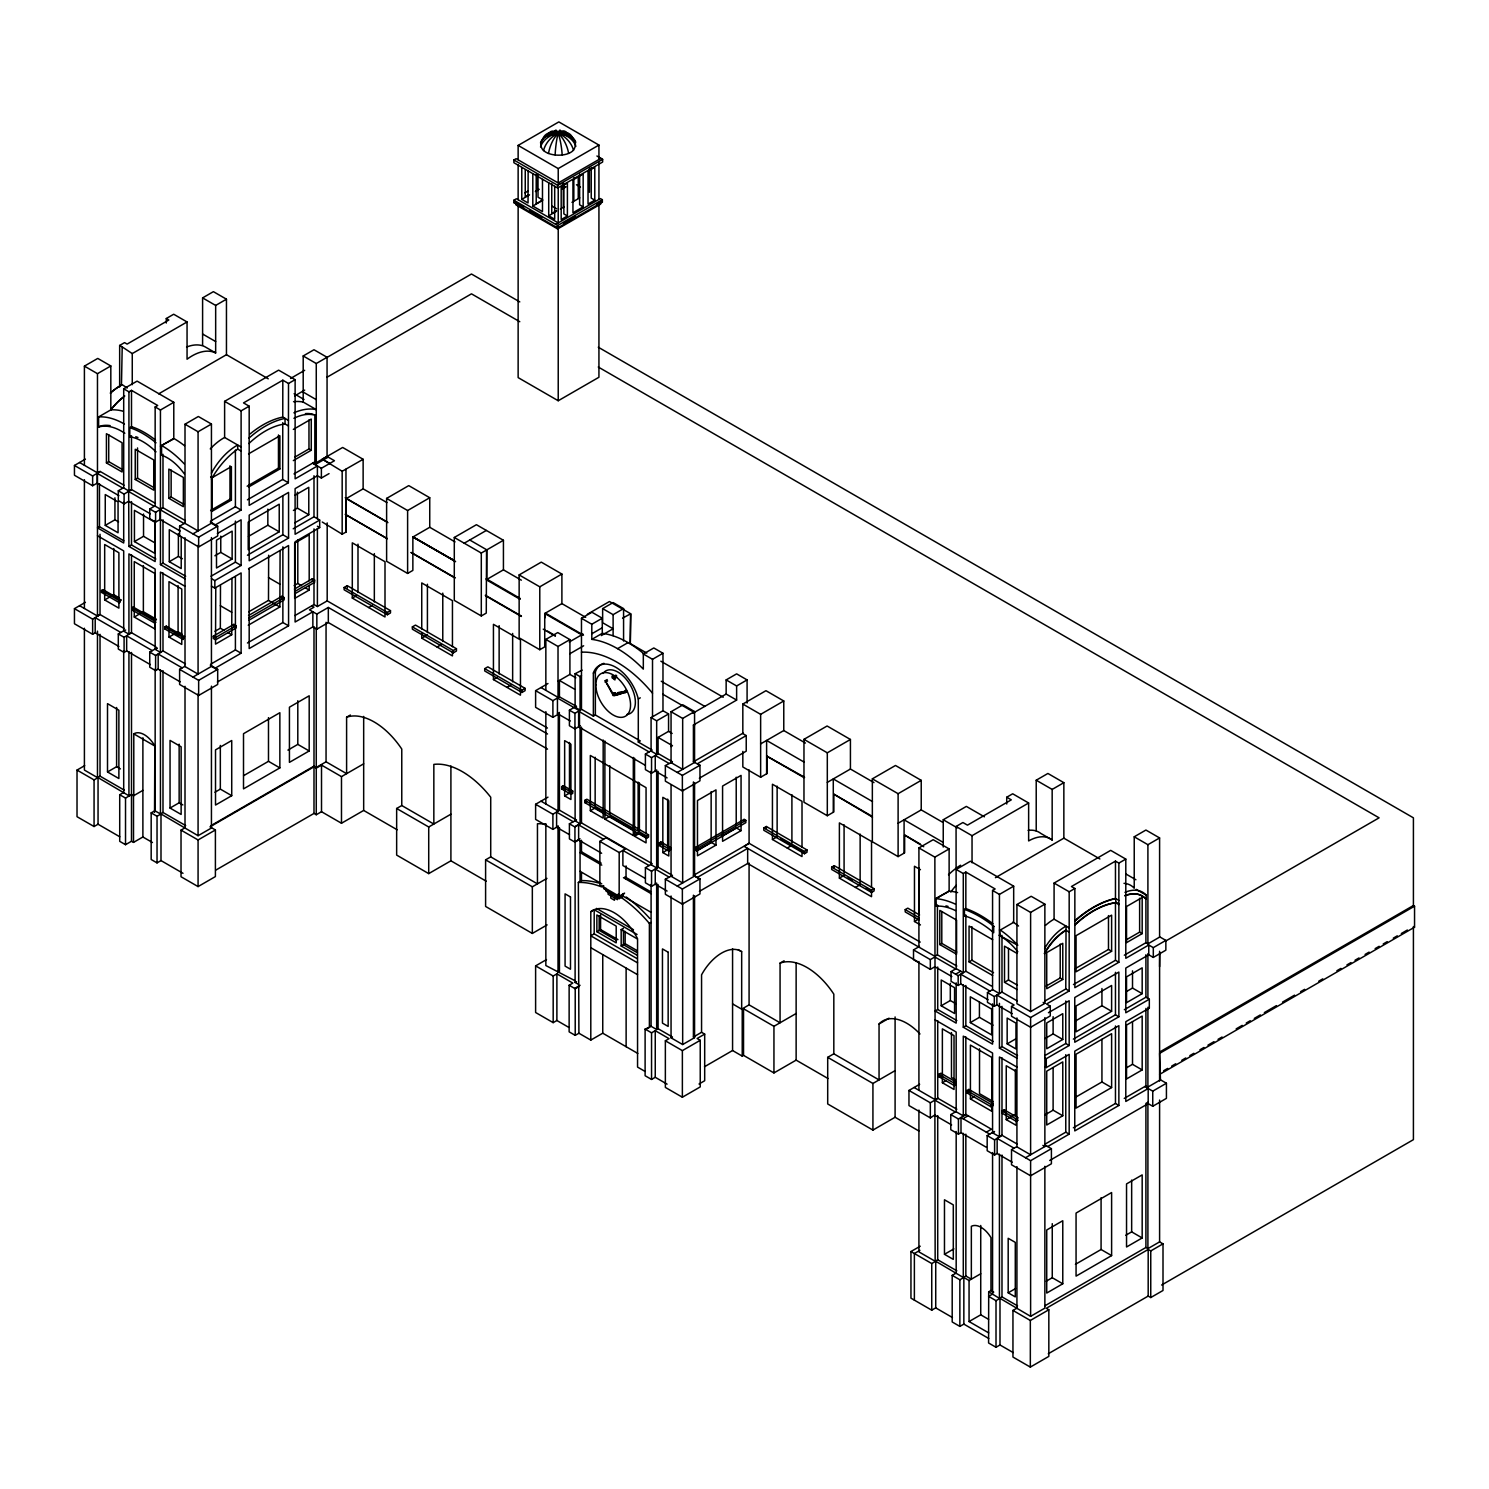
<?xml version="1.0" encoding="UTF-8"?>
<svg xmlns="http://www.w3.org/2000/svg" width="1489" height="1489" viewBox="0 0 1489 1489"><rect width="100%" height="100%" fill="white"/><g stroke="black" fill="none" stroke-linecap="round" stroke-linejoin="round"><path stroke-width="1.5" d="M429.744 527.292L429.744 497.735L408.749 485.619L386.619 498.406L386.619 561.297L407.614 573.433L412.862 570.399L412.862 537.045L429.744 527.292L455.038 541.903M999.547 929.62L1000.292 936.339L1001.985 935.353L1001.985 992.102L1017.285 1000.943M247.416 499.82L282.668 479.458L282.761 422.653M288.457 420.382L282.761 417.088L282.817 380.198L288.512 383.473L295.12 379.658L295.12 478.844L317.399 465.983L317.399 518.768M288.438 425.947L285.032 423.974L285.032 418.409A89.34 51.575 -60 0 0 248.961 438.138M282.817 380.198L243.507 402.905L249.184 406.181L249.184 505.367L288.363 482.752L288.512 383.473M215.775 587.746L215.514 644.123L231.726 634.761L231.968 578.402M214.937 631.317L220.335 628.209L220.484 585.382M248.737 611.811L268.485 600.402L268.653 555.229M248.272 625.212L279.858 606.972L280.1 550.614M1159.596 966.677L1159.726 952.96M614.287 693.018L615.646 695.009M624.896 692.255C623.482 692.888 607.475 699.123 614.38 692.813M616.074 694.6L615.646 693.148L613.189 693.893L605.204 680.696L612.388 693.967M542.852 139.054C532.876 155.117 564.778 159.863 573.488 150.184C583.465 134.103 551.563 129.375 542.852 139.054A18.817 12.992 47.5 0 1 558.17 133.452A18.817 8.19 -70 0 1 567.83 135.778M616.614 677.234L613.542 679.077L614.994 679.915L614.994 677.514L613.505 676.657L613.84 677.663L616.614 676.248M503.431 540.284L476.424 524.705L454.294 537.473L454.294 600.383L481.301 615.962L486.27 613.096L486.549 550.018L503.431 540.284L503.431 569.84L486.829 579.426L486.829 549.869L469.761 540.004L464.233 543.206M119.66 386.972L119.66 345.448L124.555 342.619L127.123 344.089L168.834 320.005L166.284 318.534L166.284 323.039M166.284 318.534L173.692 314.235L187.056 321.959L187.056 359.221A48.895 28.235 -60 0 1 215.663 352.949L215.663 305.431L202.597 297.893L202.597 345.262M84.408 465.294L84.408 366.126L97.753 358.421L110.819 365.959L110.819 409.866L98.609 416.92L98.609 427.045A53.436 30.841 60 0 1 124.834 433.262M202.597 297.893L213.392 291.658L226.458 299.196L226.458 354.698L158.672 393.841M84.408 366.126L97.474 373.665L110.819 365.959M132.26 384.683L132.26 353.582L187.056 321.959M215.663 305.431L226.458 299.196M518.135 159.826L518.135 145.419L558.84 121.912L598.932 145.066L598.932 159.472M121.465 385.111A52.078 30.059 -60 0 0 110.279 393.17A52.189 30.562 -60.4 0 1 121.465 385.111L122.21 346.918L119.66 345.448M596.921 156.01L602.636 159.323L602.636 162.022L557.668 187.986L513.873 162.71L513.873 159.993L516.143 158.672L559.938 183.966M123.699 487.983L123.699 388.815L137.1 381.128L173.785 402.309L173.785 438.436L160.44 446.142M123.699 388.815L128.929 391.83L131.497 390.36L157.704 405.492L155.154 406.962L155.154 506.148M98.609 427.045L100.024 426.226A53.436 30.841 60 0 1 110.205 425.631M518.135 145.419L558.226 168.573L598.932 145.066M524.873 192.863L528.148 190.964M557.668 227.929L513.873 202.634L513.873 200.215L516.422 198.744L558.226 222.885L558.226 188.023M513.873 202.634L515.864 202.467L515.864 204.793L557.668 228.934L600.644 204.123L600.644 201.797L596.735 204.049M528.521 194.966L525.245 196.846L525.245 170.1M521.783 167.494L521.783 199.358L529.526 194.873M535.351 191.523L539.223 189.271M156.01 451.856A55.019 31.772 60 0 0 129.785 436.724L129.785 427.659L131.497 426.673A86.474 49.919 60 0 1 155.545 440.074M155.154 406.962L160.44 410.015L173.785 402.309M600.923 158.337L558.226 182.979L558.226 168.573M513.873 159.993L557.668 185.287L602.636 159.323M118.897 495.651L97.194 483.125L92.634 485.749L74.45 475.252L74.45 465.461L85.413 459.133M129.785 436.724L131.497 435.737L131.497 489.527L155.433 503.356M565.727 186.721L562.377 188.656L562.377 184.096M532.801 173.859L532.801 206.04L542.499 200.438M561.874 189.252L565.764 187.018M106.426 462.93L122.079 471.976L122.079 442.736L106.426 433.708L106.426 462.93L108.716 461.627L122.396 469.519M97.474 472.851L100.024 471.362L123.996 485.209M74.45 465.461L92.634 475.959L100.321 471.529M185.008 523.384L185.008 424.216L198.353 416.492L211.438 424.049L211.438 523.216L192.956 533.881M210.265 448.915A48.318 27.9 -60 0 1 224.616 437.468L224.616 401.341L278.629 370.147L295.12 379.658M293.891 412.807A71.435 41.245 -60 0 1 316.264 409.605L303.198 402.067L303.198 355.964L313.993 349.747L327.059 357.286L327.059 456.453L334.448 460.734L321.382 468.272L312.578 463.191M556.607 210.675L551.749 213.485L551.749 183.594M548.715 182.924L548.715 215.775L556.477 211.289M560.348 209.056L564.219 206.803M571.981 202.336L579.742 197.851M184.413 473.967A41.915 24.196 60 0 0 161.575 455.15L161.575 445.49L174.176 438.659A80.071 46.233 60 0 1 184.524 445.732M567.402 215.961L561.185 219.553L561.185 186.721L567.402 183.128L567.402 215.961L563.866 213.913L563.866 183.277M583.167 206.859L572.949 212.759L572.949 179.927L583.167 174.027L583.167 206.859L579.63 204.812L579.63 174.157M594.781 200.159L588.025 204.049L588.025 171.216L594.781 167.326L594.781 200.159L591.226 198.111L591.226 167.475M555.676 224.355L600.365 198.558L602.356 199.694L602.356 202.113L556.812 228.45M185.008 424.216L198.074 431.754L211.438 424.049M303.198 355.964L316.264 363.521L327.059 357.286M290.597 378.448L304.668 370.314M326.78 357.565L471.473 274.013L519.773 301.895M513.873 200.215L557.668 225.509L602.356 199.694M161.575 455.15L162.99 454.331L162.99 507.73L185.418 520.666M556.532 227.259L557.668 226.607M563.531 223.22L575.238 216.463M224.616 401.341L241.106 410.852L249.184 406.181M135.238 479.477L153.739 490.142L153.739 459.933L135.238 449.269L135.238 479.477L137.528 478.155L154.167 487.759M150.352 513.817L128.65 501.272L124.09 503.915L118.301 500.565L118.301 490.774L123.419 487.815L129.208 491.165M131.497 489.527L128.929 491.016L128.929 391.83M118.301 490.774L124.09 494.125L130.92 489.862M294.636 395.925L304.687 390.118M326.78 377.368L471.473 293.836L519.773 321.717M123.81 540.768L99.465 526.697L97.474 527.851L123.699 543.001L123.699 502.296M105.254 525.375L118.059 532.764L118.059 501.942L105.254 494.553L105.254 525.375L114.932 519.791L118.58 521.913M180.15 531.015L160.161 519.475L155.6 522.099L149.738 518.712L149.738 508.94L154.875 505.981L160.719 509.368M168.853 498.312L183.37 506.688L183.37 477.466L168.853 469.091L168.853 498.312L171.142 497.01L183.817 504.324M248.57 453.866L279.895 435.793L279.895 468.961L248.57 487.033M293.333 429.409L311.257 419.06L311.257 450.255L293.333 460.604M210.638 476.945L212.052 477.764L231.391 466.597L231.391 500.099L212.052 511.267L210.638 510.448L229.976 499.28L231.391 500.099M160.44 509.201L162.99 507.73M149.738 508.94L155.6 512.328L162.431 508.047M134.438 541.568L154.912 553.387L154.912 522.174L134.438 510.355L134.438 541.568L143.54 536.319L154.707 542.759M154.298 506.316L128.65 491.5L128.929 546.426L131.497 544.955L155.842 559.008M295.045 456.993L308.968 448.952L311.257 450.255M247.155 486.214L278.462 468.142L279.895 468.961M179.611 535.947L179.611 526.175L184.729 523.216L198.074 530.922L198.074 431.754M211.029 520.815L235.411 506.744L241.106 510.02L241.106 410.852M294.003 473.911L314.849 461.869L316.264 462.688L316.264 363.521M313.993 464.01L342.656 447.463L363.13 459.282L363.13 488.839L386.935 502.575M315.128 464.661L328.194 457.123M101.587 590.444L103.02 589.625L120.925 599.974L119.511 602.766L101.587 592.417L101.587 590.444L119.511 600.793L120.925 599.974M215.402 524.854L241.106 510.02M101.587 592.417L103.02 591.598M118.878 646.449L95.203 632.769L92.634 634.258L74.45 623.761L74.45 608.647L85.413 602.319M179.611 526.175L198.651 537.175L217.692 526.175L217.692 535.947L198.651 546.947L169.281 529.693L169.281 561.688L181.211 568.575L181.211 536.58M160.44 410.015L160.44 564.61L162.99 563.14L185.678 576.224M217.394 533.49L241.106 519.81L241.106 565.448L214.844 580.598L211.438 578.644M169.281 561.688L178.382 556.421L182.365 558.729M104.677 599.937L118.897 608.145L118.897 552.735L104.677 544.527L104.677 599.937L113.778 594.688L119.101 597.759M217.394 681.999L312.858 626.888L312.858 611.793L295.101 622.03L295.101 541.754L319.688 527.571L319.688 520.07L295.101 534.272L295.101 488.634L317.399 475.754L321.382 478.043L329.05 473.614M294.859 495.372L308.781 487.312L308.781 514.729L294.859 522.769M326.054 457.049L322.257 459.115L342.172 471.269L363.13 459.282M124.387 628.619L100.024 614.548L97.474 616.037L97.474 373.665M74.45 608.647L92.634 619.145L99.465 614.883M214.9 555.788L220.763 552.4L232.135 558.971L232.135 531.126L216.501 540.153L216.501 567.998L232.135 558.971M248.458 536.412L267.834 525.226L279.225 531.796L279.225 504.194L248.216 522.099L248.216 549.683L279.225 531.796M293.426 510.448L297.409 508.158L308.781 514.729M131.814 607.903L133.247 607.084L155.991 620.206L154.577 621.025L131.814 607.903L131.814 609.857L154.577 622.998L155.991 622.179M131.814 609.857L133.247 607.084M134.271 617.042L154.763 628.861L154.763 573.433L134.271 561.614L134.271 617.042L143.372 611.774L156.419 619.294M211.029 576.243L235.411 562.153L241.106 565.448M247.435 555.229L282.873 534.756L288.568 538.05L288.568 492.412L249.184 515.138L249.184 560.776L288.568 538.05M293.203 528.8L313.993 516.795L319.688 520.07M322.257 522.025L342.172 534.179L346.248 531.927L346.248 498.592L363.13 488.839M150.333 664.615L126.658 650.935L124.09 652.424L118.301 649.074L118.301 633.96L123.419 631.001L129.208 634.351M125.69 630.015L123.699 631.168L123.699 550.893L97.474 535.761M155.842 646.766L131.497 632.713L128.929 634.184L128.929 553.908L155.154 569.059L155.154 649.334L157.145 648.18M118.301 633.96L124.09 637.311L130.92 633.048M211.438 586.126L214.844 588.099L241.106 572.93L241.106 653.206L215.402 668.04M248.514 568.835L288.568 545.532L288.568 625.808L249.184 648.553L249.184 568.277M164.814 626.943L166.247 626.125L184.431 636.641L183.017 639.432L164.814 628.916L164.814 626.943L183.017 637.46L184.431 636.641M518.135 204.477L518.135 377.61L558.226 400.746L598.932 377.257L598.932 204.123M164.814 628.916L166.247 626.125M168.983 637.069L181.77 644.458L181.77 589.048L168.983 581.659L168.983 637.069L178.084 631.82L181.732 633.923M180.169 681.832L158.169 669.138L155.6 670.608L149.738 667.221L149.738 652.126L156.848 648.013M155.6 670.608L155.6 655.495L162.99 650.898L162.99 572.93M386.619 498.406L407.614 510.522L429.744 497.735M294.171 585.568L297.8 583.483L301.597 585.661M248.533 615.534L281.868 596.289L284.138 597.592L284.138 599.899L248.849 620.262M294.431 589.086L312.355 578.737L314.626 580.04L314.626 582.348L294.71 593.832M213.318 636.194L233.81 624.375L236.081 625.678L236.081 627.986L215.607 639.805L213.318 638.483L213.318 636.194L215.607 637.515L236.081 625.678M248.849 617.972L284.138 597.592M294.71 591.542L314.626 580.04M309.191 585.438L309.191 590.053L294.673 598.429L294.673 543.169L309.191 534.793L309.191 580.84M210.284 665.08L217.692 669.361L217.692 684.456L198.651 695.456L179.611 684.456L179.611 669.361L184.729 666.402L198.074 674.108L198.074 545.309M211.029 664.001L235.411 649.93L241.106 653.206M247.435 642.987L282.873 622.532L288.568 625.808M294.99 615.534L313.993 604.553L317.399 606.526L327.189 600.886L547.449 728.047M344.127 587.504L347.253 585.68L390.49 610.639L390.49 612.947L387.363 614.752L344.127 589.793L344.127 587.504L387.363 612.444L390.49 610.639M192.956 677.067L211.438 666.402L217.115 669.678M179.611 669.361L198.651 680.343L217.692 669.361M311.722 605.874L313.993 607.196L309.451 609.82L316.841 614.082L328.325 607.456L547.543 734.003M352.297 598.075L385 616.967L385 561.725L352.297 542.834L352.297 598.075L356.094 595.898M469.761 540.004L486.363 530.438M312.858 626.888L316.841 629.196L328.325 622.551L547.543 749.116M119.753 836.762L98.051 824.236L94.068 826.525L77.019 816.698L77.019 770.074L84.705 765.625M368.658 607.531L372.455 605.334M481.301 615.962L481.301 553.052L486.549 550.018M84.408 628.246L84.408 770.074L97.474 777.612L100.024 776.141L124.387 790.194M107.506 771.953L118.878 778.524L118.878 710.216L107.506 703.646L107.506 771.953L116.607 766.705L120.404 768.901M77.019 770.074L94.068 779.92L98.051 777.612L128.929 795.777L131.497 794.307L133.787 795.629L133.787 733.872L154.837 746.026L154.54 812.38M152.455 842.513L142.888 836.986L133.507 842.402L131.497 841.248L125.523 844.691L119.716 841.341L119.716 794.735L123.699 792.427M412.36 626.888L415.487 625.082L456.453 648.72L456.453 651.028L453.307 652.833L412.36 629.196L412.36 626.888L453.307 650.525L456.453 648.72M119.716 794.735L125.523 798.067L131.497 794.623L133.507 795.796L142.888 790.361M561.893 603.603L544.732 613.505L544.732 646.859L539.781 649.725L519.14 637.813L519.14 574.922L541.27 562.135L561.893 574.047L561.893 603.603L585.68 617.339M421.741 633.569L421.741 638.167L427.417 634.891M519.14 574.922L539.781 586.815L561.893 574.047M437.096 647.045L440.893 644.849M182.998 873.298L160.998 860.586L157.034 862.894L151.171 859.507L151.171 812.882L155.154 810.593M170.044 808.043L181.137 814.446L181.137 746.789L170.044 740.387L170.044 808.043L179.145 802.794L182.831 804.916M155.154 669.082L155.154 810.909L160.44 813.962L162.99 812.491L185.678 825.576M151.171 812.882L157.034 816.27L160.998 813.962L198.074 835.701L211.438 827.996L211.438 686.168M214.937 792.241L220.335 789.114L231.726 795.684L231.726 740.517L215.514 749.879L215.514 805.046L231.726 795.684M243.6 775.676L268.485 761.326L279.858 767.896L279.858 712.71L243.507 733.705L243.507 788.872L279.858 767.896M287.917 750.102L297.8 744.388L309.191 750.959L309.191 695.791L289.424 707.201L289.424 762.368L309.191 750.959M211.14 825.539L313.993 766.146L316.264 767.468L326.054 761.81L346.602 773.666L346.602 717.214L350.399 715.018M544.732 618.028L545.439 613.096L583.483 635.152M363.67 763.82L341.484 776.625L321.512 765.085L316.264 768.119L313.993 766.798L210.005 826.842L215.402 829.95L215.402 876.574L198.074 886.588L181.025 876.742L181.025 830.118L185.008 827.828M484.707 668.654L487.834 666.849L525.096 688.365L525.096 690.654L521.969 692.459L484.707 670.962L484.707 668.654L521.969 690.17L525.096 688.365M587.336 614.287L609.466 601.519L630.685 613.766L630.275 643.564L630.685 613.766M593.367 716.135L593.367 673.047A33.484 19.338 60 0 1 615.832 667.295A33.484 19.338 60 0 1 638.297 698.992L638.297 742.062L640.289 740.926L595.358 714.981L593.367 716.135L581.473 709.267L581.473 618.289L591.933 612.258L602.282 618.214L602.282 633.328L591.803 639.377L591.803 624.263L602.282 618.214M181.025 830.118L198.074 839.964L215.402 829.95M545.849 690.338L545.849 639.432L557.742 632.564L569.915 639.6L569.915 674.405L558.021 681.273M601.333 635.58L613.114 628.767L602.636 622.737L602.636 608.61L613.114 602.561L623.575 608.61L623.575 640.996M493.436 679.58L520.461 695.177L520.461 639.916L493.436 624.319L493.436 679.58L497.233 677.383M545.849 639.432L558.021 646.468L569.915 639.6M602.636 608.61L613.114 614.659L623.575 608.61M569.263 642.001L582.999 634.072M591.803 633.793L602.282 627.744M506.949 687.378L510.746 685.182M569.915 653.708L583.651 645.779M215.998 870.004L313.993 813.422L316.264 814.744L321.512 811.71L341.484 823.249L363.67 810.444L397.172 829.782M559.436 713.547L552.903 717.326L535.612 707.331L535.612 690.654L547.971 683.525M617.563 648.664L628.042 642.615M576.522 706.4L575.108 707.238L575.108 673.735L582.125 670.106M575.108 673.735L580.059 676.583L581.473 675.764M593.367 673.047L595.358 671.893A33.484 19.338 60 0 1 603.976 663.331M535.612 690.654L552.903 700.649L559.436 696.871M591.803 639.377A100.47 57.997 60 0 1 643.322 669.119L643.322 654.006L653.801 647.957L662.977 653.262L662.977 710.737L651.084 717.605L651.084 751.107M605.204 680.696L607.196 679.542M613.505 676.657L615.925 675.299M613.84 677.663L616.204 675.448M605.204 682.316L607.605 680.938M613.505 677.476L616.576 675.671M579.482 726.316L579.482 710.737L557.444 698.025L557.444 713.603L559.436 712.449M643.322 654.006L652.517 659.311L662.977 653.262M486.214 881.19L450.906 860.81L428.72 873.615L396.651 855.095L396.651 808.49L401.769 805.53L433.839 824.05L433.839 764.397A77.447 44.726 60 0 1 490.719 797.229L490.719 856.882L537.455 883.87L537.455 823.752A77.037 44.465 60 0 1 545.681 824.348M580.338 725.832L574.94 728.94L569.412 725.757L569.412 710.179L576.243 706.251L559.157 696.703M581.473 709.267L580.059 710.085L580.059 676.583M569.412 710.179L574.94 713.361L580.896 709.583M613.189 693.893L615.18 692.739M626.608 690.635L624.617 691.789L626.273 689.91M614.119 695.493L627.092 691.734M638.297 698.992L640.289 697.838M396.651 808.49L428.72 826.991L450.906 814.185M656.668 738.228L668.561 731.36L668.561 713.957L656.668 720.825L656.668 754.309L658.082 753.49L672.47 761.81L671.055 762.629L671.055 711.723L682.948 704.855L694.563 711.556L694.563 762.461L693.409 761.81L693.409 725.031L736.627 700.072L736.627 685.964L747.087 679.915L747.087 703.05M692.757 713.305L726.148 694.042L726.148 679.915L736.627 673.866L747.087 679.915M561.651 786.639L563.345 785.652L572.744 791.068L572.744 793.376L571.032 794.344L561.651 788.928L561.651 786.639L571.032 792.055L572.744 791.068M671.055 711.723L682.669 718.424L694.563 711.556M561.651 788.928L563.345 787.942L563.345 785.652M558.301 826.265L552.903 829.373L535.612 819.397L535.612 804.283L547.971 797.155M564.647 795.889L570.92 799.5L570.92 744.258L564.647 740.647L564.647 795.889L569.487 793.097L569.487 742.453M667.091 777.891L655.253 771.041L651.549 773.182L645.407 769.627L645.407 754.048L650.805 750.94L656.947 754.476M574.624 818.931L559.436 810.165L558.021 810.984L558.301 714.199M699.346 778.226L746.231 751.163L746.231 735.585L742.825 733.612L742.825 704.055L765.96 690.691L783.772 700.984L783.772 730.541L760.637 743.904M535.612 804.283L552.903 814.278L559.157 810.332M645.407 754.048L651.549 757.603L658.38 753.657M671.055 746.529L672.47 745.71L658.082 737.409L658.082 753.49M584.842 800.356L586.834 799.202L648.534 834.826L648.534 837.134L646.542 838.288L584.842 802.645L584.842 800.356L646.542 835.98L648.534 834.826M547.133 924.892L532.336 933.435L485.6 906.447L485.6 859.842L490.719 856.882M584.842 802.645L586.834 801.51M693.706 761.977L699.96 765.253L699.96 780.832L682.371 790.975L665.36 781.167L665.36 765.588L671.911 762.126M603.175 762.871L590.333 755.463L590.333 810.705L595.153 807.913L604.329 813.217M601.63 853.253L578.625 839.964L574.94 842.104L569.412 838.921L569.412 823.808L576.243 820.197M576.522 820.03L575.108 820.848L575.108 727.358M742.825 704.055L760.637 714.348L783.772 700.984M574.642 826.823L581.473 822.896L652.219 863.732M569.412 823.808L574.94 826.991L580.896 823.212M693.409 761.81L743.123 733.109M677.253 772.437L694.842 762.294M697.392 763.783L746.231 735.585M604.888 741.019L604.888 819.118L609.727 816.326L634.351 830.546M665.36 765.588L682.371 775.397L699.96 765.253M574.642 841.936L580.059 838.81M601.202 863.173L581.473 851.782L580.059 852.601L601.761 865.128M624.598 893.102L619.201 896.229L599.862 885.062L599.862 841.378L606.116 837.767L625.454 848.935L619.201 852.546L619.163 898.667L605.986 891.073L605.986 888.282L604.571 889.101M485.6 859.842L532.336 886.811L546.947 878.38M804.6 777.295L766.612 756.021L804.041 777.63M604.888 819.118L633.309 835.515L638.13 832.723M634.556 758.143L634.556 836.241L639.377 833.449L645.146 836.781M872.461 817.126L833.84 794.177L833.84 811.952L827.307 815.73L803.967 802.255L803.967 739.344L827.102 725.999L850.424 739.475L850.424 769.031L873.95 782.6M637.813 1053.449L602.747 1033.198L590.798 1040.085L578.905 1033.236L578.346 882.437L581.473 880.632A108.027 62.37 60 0 1 598.708 883.033M742.825 751.405L742.825 766.965L760.637 777.239L767.189 773.461L767.189 755.705M658.92 843.128L660.911 841.974L670.59 847.557L670.59 849.865L668.598 851.001L658.92 845.417L658.92 843.128L668.598 848.711L670.59 847.557M658.92 845.417L660.911 844.282L660.911 841.974M803.967 739.344L827.307 752.82L850.424 739.475M602.226 886.42L603.641 885.601L603.641 888.561L618.438 897.104L623.835 893.977M662.828 852.564L668.803 856.007L668.803 800.766L662.828 797.322L662.828 852.564L667.668 849.772M667.091 891.036L655.253 884.205L651.549 886.327L645.407 882.791L645.407 867.678L650.805 864.569L656.947 868.106M607.791 892.116L617.47 897.364L617.47 899.672L608.089 894.256L608.089 891.948M671.055 785.038L671.055 876.258L672.47 875.439L658.082 867.119L656.668 867.938L656.668 769.887M645.407 867.678L651.549 871.233L657.524 867.454M695.475 847.464L744.109 819.378L745.821 820.365L745.821 822.673L697.187 850.74L695.475 849.754L695.475 847.464L697.187 848.451L745.821 820.365M617.004 894.963L618.438 894.144L618.438 897.104M590.798 1040.085L590.798 911.696L594.204 909.723L637.069 934.459M696.349 850.852L711.146 842.327L715.986 845.119L715.986 789.859L697.485 800.542L697.485 855.784L715.986 845.119M721.439 836.39L736.217 827.847L741.057 830.639L741.057 775.397L722.574 786.062L722.574 841.304L741.057 830.639M617.749 896.694L619.163 895.875M619.163 897.16L623.147 894.87M619.163 898.667L623.147 896.378L623.147 893.586M827.307 782.376L850.424 769.031M693.706 875.588L699.96 878.882L699.96 893.977L682.371 904.139L665.36 894.312L665.36 879.199L671.911 875.755M763.783 827.958L766.351 826.488L807.019 849.958L807.019 852.266L804.451 853.737L763.783 830.266L763.783 827.958L804.451 851.447L807.019 849.958M568.835 1027.41L556.886 1020.505L553.182 1022.645L535.612 1012.501L535.612 965.877L546.5 959.586M693.409 781.948L693.409 875.439L749.079 843.295L920.221 942.09M596.866 931.686L616.204 942.853L616.204 926.102L596.866 914.935L596.866 931.686L600.57 929.545L617.972 939.596M637.069 958.618L594.204 933.864L590.798 935.837L637.553 962.843M677.253 886.067L694.563 876.09L694.563 782.6M697.392 877.393L747.664 848.376L747.664 863.49L918.676 962.229M923.701 846.72L904.642 835.05L904.642 852.825L898.109 856.603L872.349 841.75L872.349 778.84L895.485 765.476L921.226 780.348L921.226 809.904L898.109 823.249M665.36 879.199L682.371 889.026L699.96 878.882M802.013 847.353L802.013 801.324L772.437 784.238L772.437 839.48L777.128 836.781M637.106 955.212L621.174 946.018L621.174 929.601L623.444 928.28M545.849 823.715L545.849 965.542L574.624 980.525M699.402 891.353L747.664 863.49M535.612 965.877L553.182 976.021L556.886 973.88L572.837 983.094L569.133 985.234L569.133 1031.858L575.219 1035.358L578.905 1033.236M667.091 1084.141L655.253 1077.292L651.549 1079.432L645.109 1075.728L645.109 1029.104L649.39 1027.298L649.39 923.459L651.084 922.473M787.234 848.023L791.906 845.324L802.999 851.727M621.174 946.018L625.157 943.728L637.106 950.615M872.349 778.84L898.109 793.693L921.226 780.348M575.108 840.615L575.108 982.442L576.522 981.623M574.642 988.417L580.059 985.29M569.133 985.234L575.219 988.752L578.905 986.611M831.681 867.156L834.249 865.686L874.062 888.672L874.062 890.98L871.512 892.451L831.681 869.464L831.681 867.156L871.512 890.161L871.53 896.694L839.387 878.138L839.387 822.896L871.53 841.453L871.53 887.5M839.387 878.138L844.077 875.439M943.244 847.036L943.244 819.75L966.361 806.405L984.415 816.828M918.918 947.097L918.918 847.93L933.175 839.703L949.126 848.916L949.126 890.962L936.023 898.537L936.302 906.187A63.711 36.778 60 0 1 955.435 910.579M1000.292 935.967L1017.787 945.236A80.704 46.587 60 0 0 1001.427 930.83L1000.292 930.048L1013.674 922.305L1013.674 886.178L970.437 861.219L956.18 869.446L963.29 873.54L963.29 972.726L956.18 968.613L956.068 826.469L962.918 822.524L967.478 825.148L1011.292 799.854L1006.732 797.229L1006.732 804.004M1006.732 797.229L1012.688 793.786L1028.638 802.999L1028.638 840.931A43.87 25.332 -60 0 1 1052.165 839.982L1052.165 789.431L1036.214 780.217L1036.214 830.955M1036.214 780.217L1047.902 773.461L1063.853 782.674L1063.853 838.177L995.415 877.691M855.468 887.425L860.139 884.727M871.512 890.161L874.062 888.672M918.918 847.93L934.869 857.143L949.126 848.916M956.068 826.469L972.038 835.683L1028.638 802.999M1052.165 789.431L1063.853 782.674M645.686 1029.439L651.084 1026.312L656.668 1029.532L658.082 1028.713L672.47 1037.014L671.055 1037.833L671.055 896.006M645.109 1029.104L651.549 1032.808L655.253 1030.686L669.064 1038.652L665.36 1040.792L665.36 1087.417L682.371 1097.225L700.239 1086.914L700.239 1040.308L697.113 1038.503L704.688 1034.111L704.688 1080.735L699.011 1084.011M738.023 949.573L741.671 951.676L741.671 1009.151L749.079 1004.87L780.068 1022.775L780.068 963.122L784.089 960.796M963.29 873.54L965.84 872.07L995.136 888.97L992.567 890.459L992.567 989.627L999.435 993.591L999.435 894.405L1013.674 886.178M918.974 919.848L905.219 911.919L905.219 909.611L907.769 908.141L919.569 914.953M693.409 895.187L693.409 1037.014L701.561 1032.305L704.688 1034.111M732.569 1003.902L742.229 1009.486L743.532 1008.742L773.945 1026.312L796.131 1013.506M671.055 1037.833L682.669 1044.534L694.563 1037.665L694.563 895.838M936.023 898.537L949.405 891.129A92.392 53.343 60 0 1 957.613 892.581M665.36 1040.792L682.371 1050.62L700.239 1040.308M936.023 906.038L937.437 905.2L937.437 954.84L956.831 966.045M936.302 906.187L937.716 905.368M920.444 869.688L914.469 866.244L914.469 921.486L919.16 918.787M993.703 926.288L993.703 932.691A88.223 50.924 60 0 0 964.425 915.791L964.425 909.388L965.84 908.569A110.782 63.99 60 0 1 992.977 923.738M964.425 915.791L965.84 914.972L965.84 971.237L991.432 986.016M704.502 1066.738L732.569 1050.527L742.229 1056.11L743.532 1055.366L773.945 1072.936L796.131 1060.131L827.996 1078.52M951.843 976.542L934.869 966.752L930.327 969.376L913.52 959.679L913.52 949.889L919.495 946.446M939.801 944.547L956.571 954.244L956.571 920.09L939.801 910.393L939.801 944.547L941.793 943.412L956.701 952.011M1016.931 904.512L1031.17 896.285L1044.869 904.177L1044.869 1003.363L1030.611 1011.589L1016.931 1003.698L1016.931 904.512L1030.611 912.403L1044.869 904.177M1045.52 925.376A41.245 23.805 -60 0 1 1054.082 919.178L1054.082 883.07L1110.682 850.368L1125.796 859.097L1125.796 958.283L1148.764 945.012L1153.305 947.637L1165.85 940.397L1165.85 950.187L1153.305 957.427L1148.764 954.803L1125.796 968.055L1125.796 1012.781L1149.322 999.212L1149.322 1008.09L1125.796 1021.677L1125.796 1101.451L1148.187 1088.533L1148.187 1103.628L1049.708 1160.489M1123.99 883.331A43.423 25.071 -60 0 1 1134.227 888.207L1134.227 836.799L1145.916 830.043L1159.596 837.935L1159.596 937.121M937.437 954.84L934.869 956.31L744.239 846.403L748.52 843.63M913.52 949.889L930.327 959.605L934.869 956.98L955.622 968.948M1118.872 863.099L1115.466 861.126L1071.447 886.532L1074.853 888.505L1074.853 987.691L1118.872 962.266L1118.872 863.099L1125.796 859.097M1134.227 836.799L1147.907 844.691L1159.596 837.935M1054.082 883.07L1069.176 891.781L1074.853 888.505M988.063 999.752L960.721 983.968L958.171 985.457L951.062 981.344L951.062 971.572L956.18 968.613M992.66 939.708L969.06 926.065L969.06 961.875L971.908 960.219L993.535 972.708M955.603 974.197L960.721 971.237M951.062 971.572L958.171 975.667L965.84 971.237M918.862 1130.989L895.094 1117.253L872.926 1130.077L827.698 1103.963L827.698 1057.339L833.821 1053.803L879.05 1079.916L879.05 1023.985L889.082 1018.178M941.216 1005.782L954.579 1013.506L954.579 987.691L941.216 979.985L941.216 1005.782L950.317 1000.534L956.05 1003.847M956.831 1020.561L937.716 1009.523L935.166 1010.994L956.18 1023.129L956.18 982.87M1017.024 953.407L1004.517 946.166L1004.517 982.293L1008.5 980.004L1017.434 985.16M1012.166 1013.674L996.867 1004.852L994.317 1006.322L987.449 1002.358L987.449 992.586L992.567 989.627M987.449 992.586L994.317 996.55L1001.985 992.102M970.325 1022.589L991.655 1034.911L991.655 1009.095L970.325 996.792L970.325 1022.589L979.427 1017.341L992.995 1025.177M963.29 984.732L963.29 1027.224L965.84 1025.753L993.182 1041.537M827.698 1057.339L872.926 1083.452L895.094 1070.647M1074.909 968.836L1108.486 949.461L1111.613 951.266L1111.613 915.139L1076.063 935.669L1076.063 971.777L1111.613 951.266M1046.19 986.072L1060.224 977.975L1062.774 979.446L1062.774 943.319L1046.73 952.588L1046.73 988.715L1062.774 979.446M1125.926 940.043L1139.625 932.133L1142.175 933.603L1142.175 897.495L1126.54 906.522L1126.54 942.649L1142.175 933.603M1069.176 891.781L1069.176 990.967L1046.562 1004.014L1050.266 1006.155L1050.266 1015.926L1030.611 1027.28L1011.515 1016.261L1011.515 1006.471L1014.083 1005.001L996.867 995.061L996.867 1004.852M1044.775 1001.111L1065.77 988.994L1066.05 926.102A41.245 23.805 -60 0 0 1044.608 948.549M1073.439 984.564L1115.466 960.293L1118.872 962.266M1124.325 955.194L1145.916 942.723L1147.907 943.877L1159.875 936.953L1165.85 940.397M1011.515 1006.471L1030.611 1017.508L1050.266 1006.155M1165.664 941.067L1379.093 817.833L598.262 367.02M935.166 1114.777L930.327 1117.885L908.96 1105.564L908.96 1090.451L919.644 1084.29M938.852 1074.369L940.843 1073.215L956.199 1082.075L954.207 1083.229L938.852 1074.369L938.852 1076.659L954.207 1085.537L956.199 1084.383M1048.442 1012.706L1069.176 1000.738L1069.176 1045.483L1046.283 1058.698L1044.869 1057.879M938.852 1076.659L940.843 1075.523M999.435 1003.363L999.435 1048.107L1001.985 1046.618L1017.545 1055.608M1007.16 1043.845L1015.963 1048.945L1015.963 1023.129L1007.16 1018.048L1007.16 1043.845L1016.261 1038.596M942.369 1082.726L954.021 1089.464L954.021 1035.6L942.369 1028.862L942.369 1082.726L946.018 1080.623M956.85 1109.231L937.716 1098.193L935.166 1099.664L934.869 857.143M908.96 1090.451L930.327 1102.791L937.996 1098.342M1045.092 1038.522L1053.114 1033.887L1062.774 1039.471L1062.774 1013.674L1046.73 1022.943L1046.73 1048.74L1062.774 1039.471M1076.268 1020.523L1101.934 1005.708L1111.613 1011.292L1111.613 985.476L1076.063 1006.006L1076.063 1031.803L1111.613 1011.292M1126.633 991.451L1132.515 988.063L1142.175 993.647L1142.175 967.831L1126.54 976.858L1126.54 1002.674L1142.175 993.647M966.901 1090.544L968.892 1089.408L993.051 1103.368L993.051 1105.657L991.06 1106.811L966.901 1092.852L966.901 1090.544L991.06 1104.503L993.051 1103.368M966.901 1092.852L968.892 1091.698L968.892 1089.408M1044.775 1055.627L1065.77 1043.51L1069.176 1045.483M1073.346 1039.117L1115.466 1014.809L1118.872 1016.782L1118.872 972.056L1074.76 997.518L1074.76 1042.244L1118.872 1016.782M1124.344 1009.691L1145.916 997.239L1149.322 999.212M970.419 1098.919L991.748 1111.241L991.748 1057.376L970.419 1045.073L970.419 1098.919L974.067 1096.816M986.314 1147.256L961.001 1132.645L958.451 1134.134L950.782 1129.704L950.782 1114.591L955.901 1111.632L963.569 1116.061M1044.869 1066.757L1046.283 1067.576L1069.176 1054.361L1069.176 1134.134L1047.698 1146.549M986.314 1132.161L991.432 1129.202L965.84 1114.423L963.29 1115.894L963.29 1036.121L992.567 1053.039L992.567 1132.813L994.559 1131.659M950.782 1114.591L958.451 1119.021L965.281 1114.758M962.992 1118.686L968.111 1115.745M1018.197 1120.175L1016.205 1121.329L1002.265 1113.269L1002.265 1110.98L1004.256 1109.826L1018.197 1117.867L1016.205 1119.021L1016.205 1125.349L1006.248 1119.616L1006.248 1065.752L1016.205 1071.503L1016.205 1116.378M1006.248 1119.616L1015.349 1114.349L1015.349 1069.474M1012.204 1162.202L997.146 1153.51L994.596 1154.999L987.17 1150.718L987.17 1135.604L994.28 1131.491M1017.285 1144.129L1001.985 1135.288L999.435 1136.777L999.435 1056.985L1016.931 1067.092M987.17 1135.604L994.596 1139.885L1001.427 1135.623M1045.092 1114.796L1053.114 1110.18L1062.774 1115.764L1062.774 1061.899L1046.73 1071.168L1046.73 1125.014L1062.774 1115.764M1076.268 1096.816L1101.934 1081.982L1111.613 1087.566L1111.613 1033.701L1076.063 1054.231L1076.063 1108.095L1111.613 1087.566M1126.633 1067.725L1132.515 1064.337L1142.175 1069.921L1142.175 1016.056L1126.54 1025.083L1126.54 1078.948L1142.175 1069.921M1159.615 1052.053L1413.415 905.517L1414.55 906.168L1414.55 927.2L1159.596 1074.388M1414.55 906.168L1159.596 1053.374L1160.452 1079.804L1146.772 1087.715M1044.292 1146.214L1045.706 1145.395L1051.402 1148.67L1051.402 1163.784L1030.611 1175.789L1011.515 1164.77L1011.515 1149.657L1016.633 1146.716L1030.611 1154.775L1030.611 1017.508M1163.654 1070.74L1167.674 1068.413M1171.694 1066.087L1175.733 1063.76M1181.782 1060.28L1185.802 1057.953M1189.823 1055.627L1193.862 1053.3M1199.911 1049.801L1203.931 1047.474M1207.951 1045.148L1214 1041.667M1218.039 1039.341L1222.06 1037.014M1236.168 1028.88L1242.198 1025.381M1246.237 1023.055L1250.257 1020.728M1254.296 1018.402L1260.327 1014.921M1264.366 1012.594L1276.445 1005.615M1282.494 1002.134L1294.574 995.155M1300.623 991.655L1304.643 989.329M1318.751 981.195L1322.772 978.869M1336.88 970.735L1340.9 968.408M1346.949 964.909L1350.97 962.583M1355.009 960.256L1359.029 957.93M1365.078 954.449L1369.098 952.122M1375.147 948.623L1379.168 946.297M1383.207 943.97L1387.227 941.662M1393.276 938.163L1397.296 935.837M1401.335 933.51L1407.366 930.029M1044.775 1144.296L1065.77 1132.18L1069.176 1134.134M1073.346 1127.787L1115.466 1103.479L1118.872 1105.452L1118.872 1025.679L1074.76 1051.141L1074.76 1130.914L1118.872 1105.452M1124.251 1098.417L1145.916 1085.909L1147.907 1087.044L1147.907 1007.271L1149.322 1008.09M1025.493 1157.735L1046.283 1145.73M1011.515 1149.657L1030.611 1160.676L1051.402 1148.67M1144.78 1086.561L1152.747 1091.158L1166.427 1083.247L1166.427 1098.361L1152.747 1106.271L1146.772 1102.809M952.457 1317.542L935.725 1307.863L931.742 1310.171L910.952 1298.166L910.952 1251.542L920.221 1246.2M919.923 1250.313L914.376 1253.515L914.376 1300.139M944.473 1254.296L953.295 1259.378L953.295 1204.88L944.473 1199.78L944.473 1254.296L953.872 1248.88M918.918 1110.05L918.918 1251.877L935.166 1261.257L937.716 1259.768L956.831 1270.806M910.952 1251.542L931.742 1263.547L935.725 1261.257L963.29 1277.488L965.84 1276.017L971.349 1279.181L971.349 1226.322A19.915 11.503 60 0 1 990.967 1237.638L990.967 1290.516L993.74 1292.117M988.752 1338.481L963.848 1324.112L959.865 1326.401L952.197 1321.971L952.197 1275.366L956.18 1273.058M952.197 1275.366L959.865 1279.777L963.848 1277.488L969.06 1280.503L980.73 1273.765M1013.171 1352.57L999.994 1344.976L996.011 1347.266L988.584 1342.985L988.696 1291.819L990.967 1290.516M992.567 1294.071L988.584 1296.361L996.011 1300.66L999.994 1298.352L1030.611 1316.35L1044.869 1308.124L1044.869 1166.296M1008.183 1292.806L1015.293 1296.9L1015.293 1242.384L1008.183 1238.29L1008.183 1292.806L1015.684 1288.469M988.696 1291.819L999.435 1298.352L1001.985 1296.882L1017.545 1305.853M969.06 1280.503L969.06 1321.543L980.73 1314.824L988.584 1319.347M1046.246 1281.191L1052.258 1277.711L1062.774 1283.779L1062.774 1220.738L1046.73 1229.988L1046.73 1293.048L1062.774 1283.779M1075.412 1264.347L1101.078 1249.513L1111.613 1255.599L1111.613 1192.54L1076.063 1213.07L1076.063 1276.129L1111.613 1255.599M1125.796 1235.256L1131.659 1231.868L1142.175 1237.955L1142.175 1174.895L1126.54 1183.923L1126.54 1246.982L1142.175 1237.955M1048.275 1353.762L1148.187 1296.081L1150.755 1297.552L1163.002 1290.479L1163.002 1243.855L1150.755 1250.928L1148.187 1249.457L1046.283 1308.291L1048.833 1309.762L1048.833 1356.386L1030.332 1367.088L1012.948 1357.056L1012.948 1310.432L1016.931 1308.124M1044.85 1305.834L1145.916 1247.484L1147.907 1248.638L1159.596 1241.882L1163.002 1243.855M1012.948 1310.432L1030.332 1320.464L1048.833 1309.762M1161.625 1285.026L1413.415 1139.662L1413.415 926.53L1414.55 927.2M622.57 618.158L630.275 614.008M617.842 692.646L622.216 691.641M613.654 694.302L624.617 691.789M576.466 184.766L580.449 187.056M601.221 201.462L602.356 202.113M551.991 206.133L556.663 208.832M521.783 199.358L528.037 202.969L528.148 170.919M532.801 206.04L542.48 211.624L542.48 179.443M548.715 215.775L554.69 219.218L554.69 186.367M517.837 203.621L523.812 207.064M529.786 210.507L541.735 217.413M598.28 347.216L1413.415 817.833L1413.415 905.517M202.597 334.02L215.663 341.558M303.198 392.091L316.264 399.648M226.458 354.698L268.243 378.82M294.096 393.747L304.054 399.499M1063.853 838.177L1099.887 858.967M1125.907 873.987L1135.902 879.757M215.663 352.949L204.868 346.714A48.895 28.235 -60 0 0 186.553 347.067M1052.165 839.982L1040.755 833.393A43.87 25.332 -60 0 0 1028.136 830.378M1136.219 889.361L1146.195 895.131L1146.195 899.3A44.447 25.667 -60 0 0 1125.014 895.801M1124.716 895.634A44.447 25.667 -60 0 1 1145.916 899.151L1146.195 899.3M1075.021 920.593A102.76 59.337 -60 0 1 1115.466 898.444L1118.872 900.417M1115.745 902.092L1118.872 903.897M1074.984 924.557A88.837 51.277 -60 0 1 1115.466 902.595L1118.872 904.567M726.148 679.915L736.627 685.964M323.467 459.859L329.72 463.47M726.148 694.042L736.627 700.072M454.294 537.473L481.301 553.052M943.244 819.75L957.278 827.865M783.772 730.541L805.437 743.048M921.226 809.904L942.816 822.356M503.431 569.84L521.355 580.189M630.275 643.564L646.784 653.094M660.855 661.209L723.226 697.224M581.473 618.289L591.803 624.263M804.041 762.052L766.612 740.442L766.612 773.796M872.461 801.547L833.282 778.933L833.282 812.287M943.319 842.476L904.084 819.806L904.084 853.16M413.142 536.878L453.289 560.05L412.862 537.045M346.248 498.592L387.903 522.639M486.27 579.742L520.126 599.304M544.732 613.505L582.404 635.245M661.265 681.255L704.893 706.456M224.616 437.468L241.106 446.979M1054.082 919.178L1069.176 927.908M211.438 473.13A48.318 27.9 -60 0 1 237.7 445.006L237.7 449.101L241.106 451.055M662.698 694.172L694.414 712.505M833.84 794.177L871.065 815.674M904.642 835.05L920.351 844.114M411.262 552.475L455.318 577.9M485.358 595.246L521.411 616.055M547.431 631.075L555.453 635.71M1069.176 932.133L1065.77 930.16A42.325 24.438 -60 0 0 1044.31 953.518M282.668 479.458L288.363 482.752M992.567 890.459L999.435 894.405M615.832 676.509L615.497 675.503M693.409 725.031L694.563 725.683M662.977 710.737L668.561 713.957M651.084 717.605L656.668 720.825M317.399 526.25L319.688 527.571M569.915 674.405L575.852 677.83M668.561 731.36L672.153 733.444M574.624 689.221L559.436 680.454L559.436 696.536L558.021 697.355L558.021 646.468M638.297 742.062L652.219 750.121M1065.77 988.994L1069.176 990.967M541.01 687.546L558.301 697.522M574.828 707.07L580.338 710.253M670.776 762.461L682.669 769.329L682.669 718.424M649.092 751.926L578.625 711.239L578.625 726.818L645.072 765.178M669.064 763.448L655.253 755.463L655.253 771.041M905.219 909.611L918.974 917.559M780.813 838.921L790.063 844.263M848.097 877.766L852.117 880.073M866.17 888.188L870.19 890.515M557.444 713.603L570.306 721.011M772.437 839.48L802.013 856.566L802.013 851.969M914.469 921.486L920.444 924.93M421.741 638.167L452.451 655.904L452.451 651.307M1043.156 1002.376L1044.869 1003.363M210.284 521.913L217.692 526.175M211.438 523.216L217.115 526.51M969.06 961.875L992.66 975.5M1004.517 982.293L1017.024 989.515M1160.452 1079.804L1166.427 1083.247M305.394 587.857L309.191 590.053M604.888 763.876L633.309 780.273M634.556 780.999L646.058 787.644L646.058 833.691M79.568 462.502L97.753 473.018M122.843 488.15L97.194 473.334L97.194 483.125M184.152 523.551L160.161 509.685L160.161 519.475M990.017 991.116L960.721 974.197L960.721 983.968M268.485 577.62L279.858 584.191M268.485 600.402L279.858 606.972M590.333 810.705L603.175 818.131L603.175 740.014M634.556 836.241L646.058 842.886L646.058 838.288M963.29 1027.224L992.567 1044.143L992.567 1003.884M999.435 1048.107L1016.931 1058.195M128.929 546.426L155.154 561.558L155.154 520.48M160.44 564.61L185.008 578.793M693.409 875.439L699.681 879.05M220.335 605.707L231.726 612.277M185.008 586.294L160.44 572.111L160.44 652.387M935.166 1019.891L956.18 1032.026L956.18 1111.799M541.01 801.175L558.301 811.151M574.828 820.7L580.059 823.715L580.059 727.935M670.776 876.09L682.669 882.958L682.669 789.468M573.116 821.667L556.588 812.138L556.588 827.251L569.449 834.659M603.548 839.256L578.625 824.869L578.625 839.964M649.092 865.537L622.886 850.424L622.886 865.518L645.351 878.491M669.064 877.077L655.253 869.092L655.253 884.205M599.862 841.378L619.201 852.546M220.335 628.209L224.132 630.387M227.929 632.583L231.726 634.761M624.877 876.853L650.544 891.65M623.463 877.672L651.084 893.623M955.361 1079.711L951.471 1077.478L951.471 1032.584M993.089 1101.506L979.52 1093.671L979.52 1048.796M175.348 633.346L178.978 635.449M1002.265 1110.98L1016.205 1119.021M580.059 871.344L601.761 883.87M621.49 895.261L651.084 912.366M1042.877 1145.395L1044.869 1146.549L1044.869 1017.62M162.99 650.898L185.418 663.852M79.568 605.688L97.753 616.185M154.875 649.167L160.719 652.554M914.078 1087.491L935.446 1099.831M992.288 1132.645L999.715 1136.926M955.324 1111.967L934.869 1100.166L935.166 1261.257M120.851 632.49L95.203 617.674L95.203 632.769M152.306 650.637L126.658 635.84L126.658 650.935M182.161 667.872L158.169 654.025L158.169 669.138M989.738 1134.134L961.001 1117.55L961.001 1132.645M1014.083 1148.187L997.146 1138.415L997.146 1153.51M596.493 908.402L633.495 929.769M149.738 652.126L155.6 655.495M621.174 929.601L637.106 938.796M934.869 1115.261L951.62 1124.921M616.558 940.415L599.155 930.364L599.155 915.716M637.385 952.755L623.444 944.715L623.444 930.346M590.798 947.693L637.553 974.681M693.409 1037.014L694.563 1037.665M575.108 982.442L578.402 984.341M645.053 1071.429L637.553 1067.092L637.553 938.684A43.404 25.052 60 0 0 590.798 911.696M969.06 1321.543L988.696 1332.878M486.103 578.718L520.219 598.485M345.243 497.717L387.382 522.136M413.458 537.25L455.597 561.669M411.094 552.568L454.48 577.713M485.488 595.693L521.336 616.465M543.243 629.158L555.211 636.082M624.282 691.064L626.069 692.162L625.101 692.888M451.297 558.915L454.629 560.944M122.21 346.918L132.26 353.582M122.21 384.683L127.235 388.015M614.417 677.048L614.622 678.37M1159.596 951.285L1159.596 1081.07M1159.596 1100.055L1159.596 1241.882M1153.305 947.637L1153.305 957.427M1152.747 1091.158L1152.747 1106.271M1150.755 1250.928L1150.755 1297.552M1148.764 945.012L1148.764 954.803M1148.187 1249.457L1148.187 1296.081M1147.907 844.691L1147.907 943.877M1147.907 953.649L1147.907 998.375M1147.907 1102.158L1147.907 1248.638M1145.916 899.151L1145.916 942.723M1145.916 954.728L1145.916 997.239M1145.916 1008.407L1145.916 1085.909M1145.916 1103.33L1145.916 1247.484M1139.625 898.258L1139.625 932.133M1132.515 970.847L1132.515 988.063M1132.515 1021.696L1132.515 1064.337M1131.659 1180.07L1131.659 1231.868M1115.466 861.126L1115.466 898.444M1115.466 902.595L1115.466 960.293M1115.466 972.317L1115.466 1014.809M1115.466 1025.977L1115.466 1103.479M1108.486 915.586L1108.486 949.461M1101.934 988.51L1101.934 1005.708M1101.934 1039.341L1101.934 1081.982M1101.078 1197.733L1101.078 1249.513M1065.77 1000.999L1065.77 1043.51M1065.77 1054.677L1065.77 1132.18M1060.224 944.1L1060.224 977.975M1053.114 1016.689L1053.114 1033.887M1053.114 1067.539L1053.114 1110.18M1052.258 1223.66L1052.258 1277.711M1046.283 1058.698L1046.283 1067.576M1030.611 912.403L1030.611 1011.589M1030.611 1160.676L1030.611 1316.35M1030.332 1320.464L1030.332 1367.088M1016.931 1017.936L1016.931 1146.865M1016.931 1166.631L1016.931 1308.459M1008.5 948.4L1008.5 980.004M1004.256 1109.826L1004.256 1112.134M1001.985 1006.359L1001.985 1046.618M1001.985 1057.786L1001.985 1135.288M1001.985 1155.055L1001.985 1296.882M999.994 1298.352L999.994 1344.976M999.435 1154.198L999.435 1298.352M996.011 1300.66L996.011 1347.266M994.596 1139.885L994.596 1154.999M994.317 996.55L994.317 1006.322M992.567 1152.56L992.567 1294.406M991.06 1104.503L991.06 1106.811M980.73 1225.484L980.73 1314.824M979.427 1002.283L979.427 1017.341M972.038 835.683L972.038 862.782M971.908 926.661L971.908 960.219M965.84 872.07L965.84 908.569M965.84 985.495L965.84 1025.753M965.84 1036.921L965.84 1114.423M965.84 1134.171L965.84 1276.017M963.848 1277.488L963.848 1324.112M963.29 1133.334L963.29 1277.488M959.865 1279.777L959.865 1326.401M958.451 1119.021L958.451 1134.134M958.171 975.667L958.171 985.457M956.18 1131.566L956.18 1273.393M954.207 1083.229L954.207 1085.537M950.317 983.336L950.317 1000.534M941.793 911.529L941.793 943.412M937.716 967.012L937.716 1009.523M937.716 1020.691L937.716 1098.193M937.716 1115.615L937.716 1259.768M935.725 1261.257L935.725 1307.863M931.742 1263.547L931.742 1310.171M930.327 959.605L930.327 969.376M930.327 1102.791L930.327 1117.885M919.16 868.143L919.16 914.19M918.918 961.485L918.918 1090.283M898.109 793.693L898.109 856.603M895.094 1016.95L895.094 1117.253M872.926 1083.452L872.926 1130.077M860.139 834.082L860.139 882.419M844.077 824.794L844.077 873.131M834.249 865.686L834.249 867.994M833.821 1053.803L833.821 994.149A59.653 34.452 60 0 0 780.068 963.122M827.307 752.82L827.307 815.73M804.451 851.447L804.451 853.737M796.131 963.029L796.131 1060.131M791.906 794.679L791.906 843.016M777.128 786.136L777.128 834.473M773.945 1026.312L773.945 1072.936M766.351 826.488L766.351 828.777M760.637 714.348L760.637 777.239M749.079 769.906L749.079 843.295M749.079 863.043L749.079 1004.87M744.109 819.378L744.109 821.686M743.532 1008.742L743.532 1055.366M742.229 1009.486L742.229 1056.11M736.217 777.202L736.217 825.539M732.569 948.716L732.569 1050.527M711.146 791.683L711.146 842.327M701.561 1032.305L701.561 974.83A38.472 22.223 -60 0 1 741.671 951.676M697.187 848.451L697.187 850.74M682.669 902.706L682.669 1044.534M682.371 775.397L682.371 790.975M682.371 889.026L682.371 904.139M682.371 1050.62L682.371 1097.225M668.598 848.711L668.598 851.001M667.668 799.128L667.668 847.464M658.082 771.358L658.082 867.119M658.082 884.559L658.082 1028.713M656.668 883.051L656.668 1029.532M655.253 1030.686L655.253 1077.292M652.517 659.311L652.517 716.786M651.549 757.603L651.549 773.182M651.549 871.233L651.549 886.327M651.549 1032.808L651.549 1079.432M651.084 771.228L651.084 864.718M651.084 884.429L651.084 1026.312M646.542 835.98L646.542 838.288M639.377 782.805L639.377 831.141M638.13 782.097L638.13 830.434M633.309 757.417L633.309 835.515M626.031 865.909L626.031 879.106M626.125 968.148L626.125 1046.693M625.157 931.407L625.157 943.728M614.473 897.941L614.473 900.249L610.788 898.109L610.788 895.801M613.114 614.659L613.114 635.673M609.727 765.681L609.727 814.036M602.747 954.654L602.747 1033.198M600.57 914.897L600.57 929.545M598.932 162.189L598.932 199.377M595.358 671.893L595.358 714.981M595.153 757.268L595.153 805.623M594.204 909.723L594.204 933.864M589.421 168.183L589.421 192.267M581.473 727.116L581.473 822.896M581.473 840.299L581.473 851.782M581.473 872.554L581.473 880.632M580.059 841.117L580.059 881.469M579.016 176.726L579.016 190.518M578.235 177.507L578.235 198.186M575.219 988.752L575.219 1035.358M574.94 713.361L574.94 728.94M574.94 826.991L574.94 842.104M573.823 177.749L573.823 200.736M571.032 792.055L571.032 794.344M563.307 183.817L563.307 206.803M559.436 714.404L559.436 810.165M559.436 827.605L559.436 971.759M558.226 227.612L558.226 400.746M558.021 826.097L558.021 972.578M557.668 185.287L557.668 187.986M557.668 225.509L557.668 228.934M556.886 973.88L556.886 1020.505M553.182 976.021L553.182 1022.645M552.903 700.649L552.903 717.326M552.903 814.278L552.903 829.373M545.849 711.63L545.849 803.967M539.781 586.815L539.781 649.725M538.013 174.455L538.013 197.199L542.778 199.954L536.208 203.751L536.208 174.176M536.896 174.455L536.896 190.052M532.336 886.811L532.336 933.435M521.969 690.17L521.969 692.459M518.135 164.87L518.135 199.731M512.644 633.439L512.644 681.794M499.131 625.641L499.131 673.977M453.307 650.525L453.307 652.833M452.451 646.691L452.451 600.663L421.741 582.925L421.741 628.972M450.906 766.016L450.906 860.81M442.773 593.106L442.773 641.443M428.72 826.991L428.72 873.615M427.417 584.246L427.417 632.583M407.614 510.522L407.614 573.433M401.769 805.53L401.769 749.06A62.482 36.071 60 0 0 346.602 717.214M387.363 612.444L387.363 614.752M374.335 553.592L374.335 601.947M363.67 716.395L363.67 810.444M357.993 544.155L357.993 592.492M347.253 585.68L347.253 587.987M345.969 469.184L345.969 532.094M342.172 471.269L342.172 534.179M341.484 776.625L341.484 823.249M328.325 607.456L328.325 622.551M327.189 522.9L327.189 600.886M326.054 622.309L326.054 761.81M321.382 468.272L321.382 478.043M321.512 765.085L321.512 811.71M317.399 528.539L317.399 606.526M316.841 614.082L316.841 629.196M316.264 627.949L316.264 767.468M316.264 768.119L316.264 814.744M314.849 461.869L314.849 414.873L316.264 415.692A54.758 31.623 -60 0 0 293.929 418.297M313.993 475.717L313.993 516.795M313.993 528.874L313.993 604.553M313.993 626.646L313.993 766.146M313.993 766.798L313.993 813.422M312.355 578.737L312.355 581.026M308.968 419.972L308.968 448.952M297.8 539.744L297.8 583.483M297.8 700.723L297.8 744.388M297.409 492.17L297.409 508.158M282.873 495.967L282.873 534.756M282.873 546.835L282.873 622.532M281.868 596.289L281.868 598.578M278.462 434.956L278.462 468.142M268.485 717.642L268.485 761.326M267.834 509.126L267.834 525.226M235.411 450.05L235.411 506.744M235.411 521.094L235.411 562.153M235.411 576.522L235.411 649.93M233.81 624.375L233.81 626.664M229.976 465.778L229.976 499.28M220.763 536.152L220.763 552.4M220.335 745.431L220.335 789.114M214.844 580.598L214.844 588.099M212.052 477.764L212.052 511.267M211.438 537.566L211.438 666.402M198.651 537.175L198.651 546.947M198.651 680.343L198.651 695.456M198.074 693.874L198.074 835.701M198.074 839.964L198.074 886.588M185.008 537.734L185.008 666.569M185.008 686.317L185.008 828.145M183.017 637.46L183.017 639.432M179.145 744.165L179.145 802.794M178.382 533.583L178.382 556.421M178.084 585.642L178.084 631.82M171.142 470.021L171.142 497.01M162.99 519.773L162.99 563.14M162.99 670.664L162.99 812.491M160.998 813.962L160.998 860.586M160.44 669.808L160.44 813.962M157.034 816.27L157.034 862.894M155.6 512.328L155.6 522.099M154.577 621.025L154.577 622.998M143.54 514.021L143.54 536.319M143.372 565.597L143.372 611.774M142.888 737.762L142.888 836.986M137.528 447.947L137.528 478.155M133.507 795.796L133.507 842.402M131.497 390.36L131.497 426.673M131.497 501.588L131.497 544.955M131.497 554.727L131.497 632.713M131.497 652.461L131.497 794.307M131.497 794.623L131.497 841.248M128.929 651.624L128.929 795.777M125.523 798.067L125.523 844.691M124.09 494.125L124.09 503.915M124.09 637.311L124.09 652.424M123.699 650.935L123.699 792.762M119.511 600.793L119.511 602.766M116.607 707.498L116.607 766.705M114.932 497.791L114.932 519.791M113.778 548.51L113.778 594.688M108.716 434.639L108.716 461.627M100.024 534.272L100.024 614.548M100.024 634.314L100.024 776.141M99.465 483.739L99.465 526.697M98.051 777.612L98.051 824.236M97.474 631.131L97.474 777.612M94.068 779.92L94.068 826.525M92.634 475.959L92.634 485.749M92.634 619.145L92.634 634.258M84.408 479.681L84.408 608.48M161.966 445.714A80.071 46.233 60 0 1 184.245 463.861M293.538 401.695A71.435 41.245 -60 0 1 303.198 402.067M1124.977 892.339A43.423 25.071 -60 0 1 1146.195 895.131M540.526 146.927A18.817 14.983 -21.4 0 1 558.17 133.452A18.613 2.569 -84.4 0 1 561.204 134.401M575.815 142.311A18.817 14.983 -21.4 0 0 558.17 133.452A18.817 3.406 82.5 0 0 554.169 134.419M540.488 142.87A18.613 14.983 16.5 0 1 558.17 133.452A18.613 12.396 -50.8 0 1 572.818 138.626M575.852 146.369A18.613 14.983 16.5 0 0 558.17 133.452A18.613 8.785 67.8 0 0 547.803 136.15M573.488 150.184A18.817 12.992 47.5 0 0 558.17 133.452A18.613 12.396 -50.8 0 0 543.522 150.594M568.537 153.069A18.613 8.785 67.8 0 0 558.17 133.452A18.817 8.19 -70 0 0 548.529 153.46M562.172 154.8A18.817 3.406 82.5 0 0 558.17 133.452A18.613 2.569 -84.4 0 0 555.136 154.837M211.438 479.03A60.751 35.085 -60 0 1 237.7 449.101M129.785 427.659A86.474 49.919 60 0 1 156.01 442.81M581.473 652.201A104.453 60.304 60 0 1 652.517 693.223M602.282 633.328A100.47 57.997 60 0 1 644.011 653.932M626.199 896.992A108.027 62.37 60 0 1 649.762 918.471M578.346 882.437A108.027 62.37 60 0 1 601.612 886.904M620.02 896.676A108.027 62.37 60 0 1 649.39 923.459M936.302 898.686A92.392 53.343 60 0 1 955.175 904.046M1012.948 922.026A80.499 46.475 60 0 1 1018.55 926.009M122.954 397.414A51.743 29.873 -60 0 0 110.819 409.866A74.748 43.162 60 0 1 123.308 411.262M110.819 409.866A51.743 30.431 -60.6 0 1 124.778 395.981M98.609 416.92A74.748 43.162 60 0 1 124.443 424.049M135.76 436.742A55.019 31.772 60 0 1 137.937 437.487M945.906 905.908A63.711 36.778 60 0 1 948.046 906.392M999.063 935.26A48.728 28.123 60 0 1 1017.787 951.769M964.425 909.388A110.782 63.99 60 0 1 994.001 926.456M879.05 1023.985A47.741 27.565 60 0 1 919.96 1033.962M133.787 733.872A20.418 11.8 60 0 1 154.837 746.026M603.008 673.475A24.531 14.164 60 0 1 630.294 685.089A24.531 14.164 60 0 1 626.701 714.534M249.929 434.062A89.34 51.575 -60 0 1 282.761 417.088M248.924 443.517A76.293 44.056 -60 0 1 285.032 423.974M948.512 874.769A53.883 31.101 -60 0 1 960.628 865.221M1044.589 953.686A42.325 24.438 -60 0 1 1066.05 930.327M1075.281 924.725A88.837 51.277 -60 0 1 1115.745 902.762L1115.745 898.612A102.76 59.337 -60 0 0 1075.3 920.76M950.782 892.079A53.883 31.101 -60 0 1 956.106 885.378M305.413 413.607A54.758 31.623 -60 0 1 313.099 414.277M612.612 675.429C610.788 677.048 613.729 681.069 612.612 675.429M387.252 538.609L345.206 514.338L387.121 538.664M668.152 952.197L662.456 948.921L662.456 1023.129L668.152 1026.424L668.152 952.197M570.492 896.974L565.076 893.865L565.076 966.1L570.492 969.227L570.492 896.974M595.842 684.94A24.531 14.164 60 0 0 621.862 717.326A24.531 14.164 60 0 0 621.862 682.613A24.531 14.164 60 0 0 595.842 684.94"/></g></svg>
